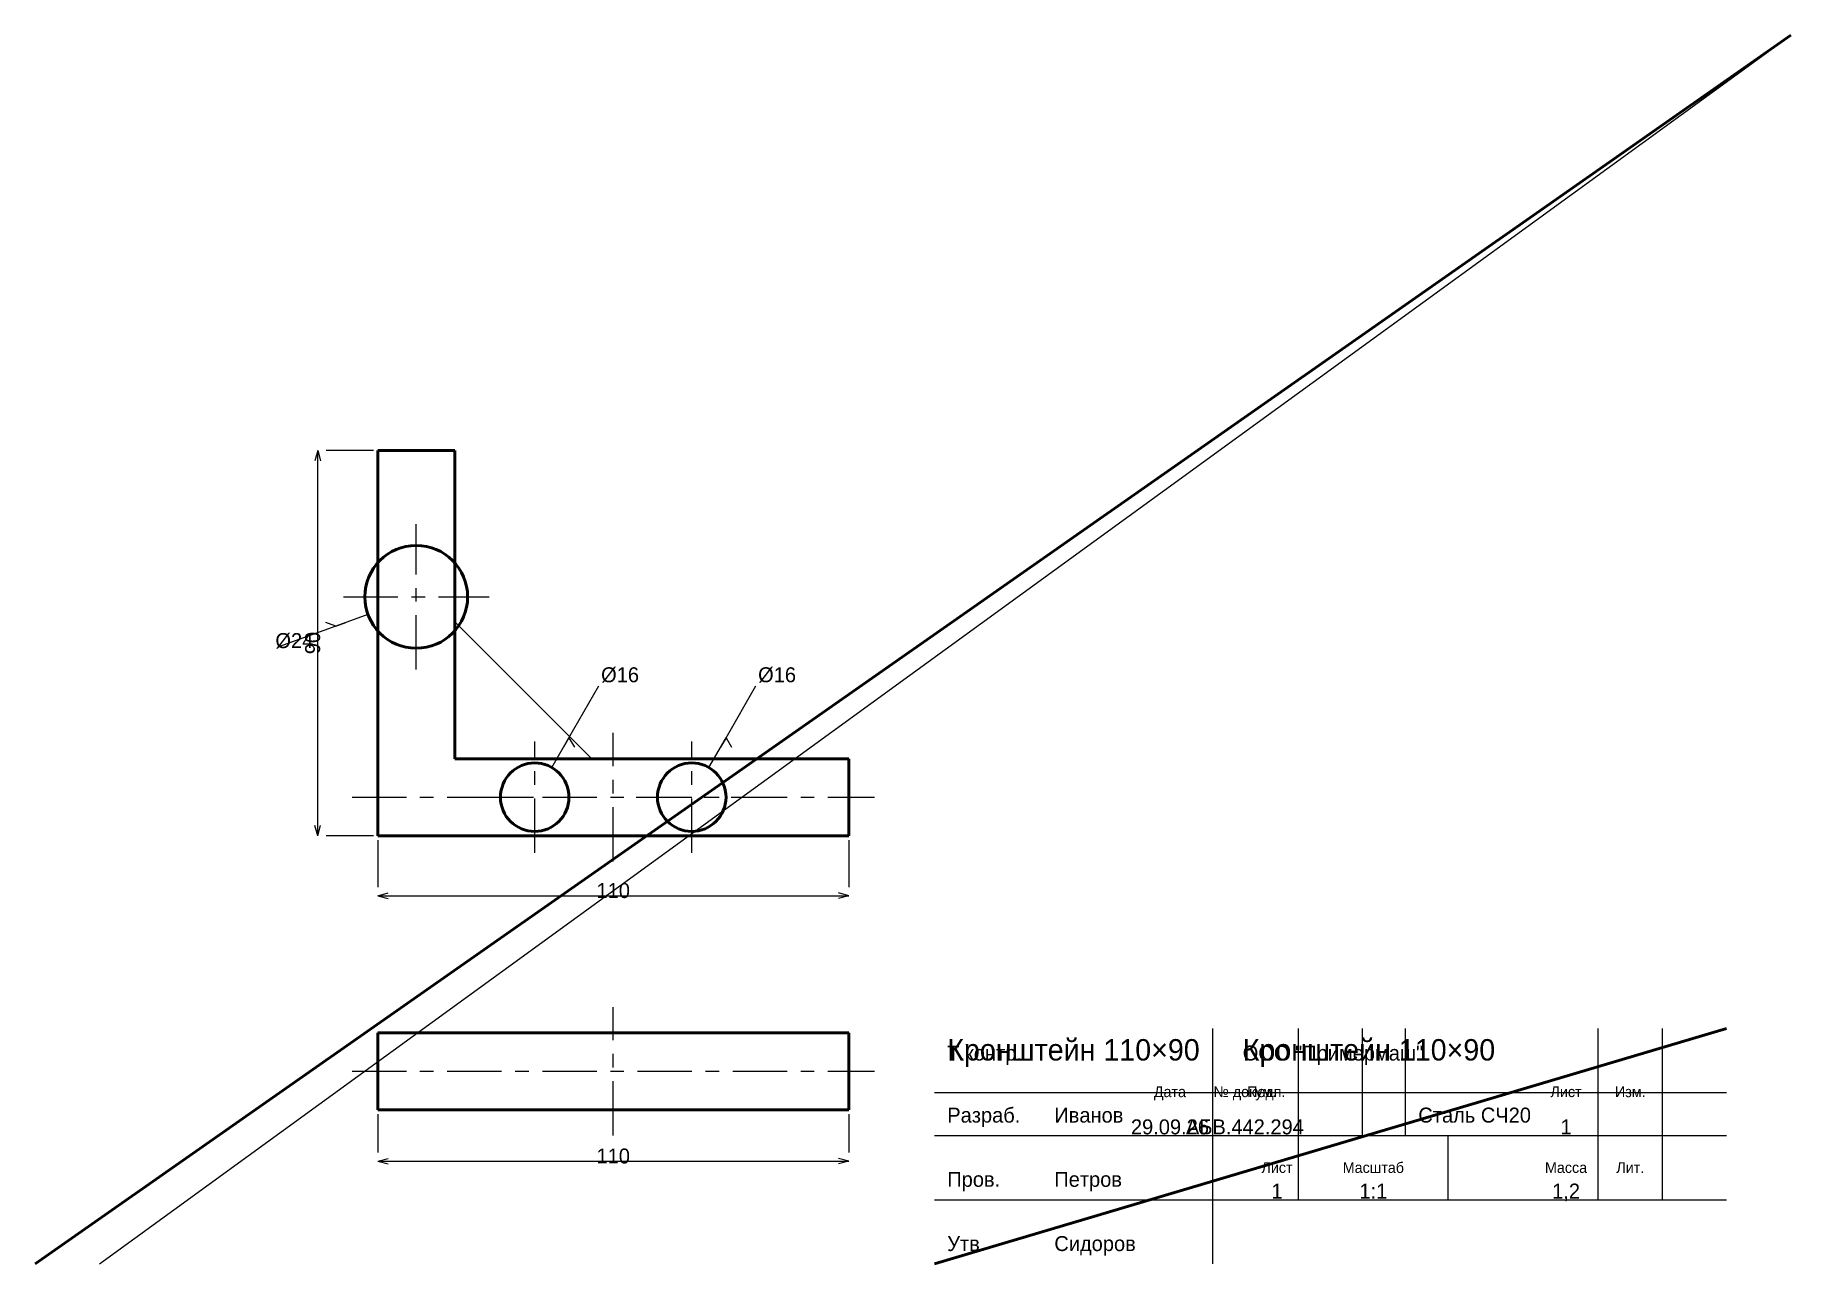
# Model space of a CAD drawing. Header units: millimetres. Extents: x 5 to 415, y 5 to 292.
import ezdxf
from ezdxf.enums import TextEntityAlignment as Align

# ---------------------------------------------------------------- set-up
doc = ezdxf.new("R2010")
doc.units = ezdxf.units.MM
doc.linetypes.add('CENTER', pattern=[22.225, 12.7, -3.175, 3.175, -3.175])
doc.linetypes.add('DASHED', pattern=[9, 6, -3])
for name, color, linetype, lineweight in [('AXIS', 7, 'CENTER', 25), ('DIMS', 7, 'CONTINUOUS', 25), ('MAIN', 7, 'CONTINUOUS', 50), ('TEXT', 7, 'CONTINUOUS', 25), ('THIN', 7, 'CONTINUOUS', 25)]:
    doc.layers.add(name, color=color, linetype=linetype, lineweight=lineweight)

msp = doc.modelspace()

# ---------------------------------------------------------------- linework, layer by layer
at = {"layer": 'AXIS', "linetype": 'CENTER', "lineweight": 25}
for p, q in [((94, 143.8), (94, 177.8)), ((77, 160.8), (111, 160.8)), ((140, 99), (140, 129)), ((121.667, 101), (121.667, 127)), ((158.333, 101), (158.333, 127)), ((79, 114), (201, 114)), ((108.667, 114), (134.667, 114)), ((145.333, 114), (171.333, 114)), ((140, 35), (140, 65)), ((79, 50), (201, 50))]:
    msp.add_line(p, q, dxfattribs=at)
at = {"layer": 'DIMS', "linetype": 'CONTINUOUS', "lineweight": 25}
for p, q in [((71, 195), (70.353, 192.585)), ((71, 105), (71, 195)), ((71, 195), (71.647, 192.585)), ((84, 195), (73, 195)), ((82.724, 156.696), (75.206, 153.96)), ((75.206, 153.96), (62.05, 149.171)), ((75.206, 153.96), (72.857, 154.815)), ((75.206, 153.96), (77.555, 154.815)), ((129.667, 127.856), (136.667, 139.981)), ((166.333, 127.856), (173.333, 139.981)), ((125.667, 120.928), (129.667, 127.856)), ((129.667, 127.856), (128.417, 125.691)), ((129.667, 127.856), (130.917, 125.691)), ((162.333, 120.928), (166.333, 127.856)), ((166.333, 127.856), (165.083, 125.691)), ((166.333, 127.856), (167.583, 125.691)), ((71, 105), (70.353, 107.415)), ((71, 105), (71.647, 107.415)), ((84, 105), (73, 105)), ((85, 104), (85, 93)), ((195, 104), (195, 93)), ((85, 91), (87.415, 91.647)), ((85, 91), (195, 91)), ((85, 91), (87.415, 90.353)), ((195, 91), (192.585, 91.647)), ((195, 91), (192.585, 90.353)), ((85, 40), (85, 31)), ((195, 40), (195, 31)), ((85, 29), (87.415, 29.647)), ((85, 29), (195, 29)), ((85, 29), (87.415, 28.353)), ((195, 29), (192.585, 29.647)), ((195, 29), (192.585, 28.353))]:
    msp.add_line(p, q, dxfattribs=at)
at = {"layer": 'MAIN', "linetype": 'CONTINUOUS', "lineweight": 50}
for p, q in [((5, 5), (415, 292)), ((103, 195), (85, 195)), ((85, 195), (85, 105)), ((103, 123), (103, 195)), ((195, 123), (103, 123)), ((195, 105), (195, 123)), ((85, 105), (195, 105)), ((85, 59), (195, 59)), ((85, 41), (85, 59)), ((195, 41), (195, 59)), ((215, 5), (400, 60)), ((85, 41), (195, 41))]:
    msp.add_line(p, q, dxfattribs=at)
for centre, radius in [((94, 160.8), 12), ((121.667, 114), 8), ((158.333, 114), 8)]:
    msp.add_circle(centre, radius, dxfattribs=at)
at = {"layer": 'THIN', "linetype": 'CONTINUOUS', "lineweight": 25}
for p, q in [((20, 5), (415, 292)), ((135, 123), (103, 155)), ((103, 123), (135, 123)), ((280, 5), (280, 60)), ((300, 35), (300, 60)), ((315, 35), (315, 60)), ((325, 35), (325, 60)), ((370, 35), (370, 60)), ((385, 35), (385, 60)), ((215, 45), (400, 45)), ((215, 35), (400, 35)), ((300, 20), (300, 35)), ((335, 20), (335, 35)), ((370, 20), (370, 35)), ((385, 20), (385, 35)), ((215, 20), (400, 20))]:
    msp.add_line(p, q, dxfattribs=at)
at = {"layer": 'THIN', "linetype": 'DASHED', "lineweight": 25}
for p, q in [((113.667, 59), (129.667, 59)), ((150.333, 59), (166.333, 59))]:
    msp.add_line(p, q, dxfattribs=at)

# ---------------------------------------------------------------- texts
at = {"layer": 'DIMS', "linetype": 'CONTINUOUS', "lineweight": 25}
for s, p in [('%%c24', (61.111, 148.829)), ('%%c16', (137.167, 140.847)), ('%%c16', (173.833, 140.847))]:
    msp.add_text(s, height=3.5, dxfattribs=at).set_placement(p)
msp.add_text('90', height=3.5, rotation=90, dxfattribs=at).set_placement((69.8, 150), align=Align.MIDDLE_CENTER)
for p in [(140, 92.2), (140, 30.2)]:
    msp.add_text('110', height=3.5, dxfattribs=at).set_placement(p, align=Align.MIDDLE_CENTER)
at = {"layer": 'TEXT', "linetype": 'CONTINUOUS', "lineweight": 25}
for s, height, p in [('Кронштейн 110×90', 5, (218, 52.5)), ('Кронштейн 110×90', 5, (287, 52.5)), ('Т.контр.', 3.5, (218, 52.5)), ('ООО "Примермаш"', 3.5, (287, 52.5)), ('Разраб.', 3.5, (218, 38)), ('Иванов', 3.5, (243, 38)), ('Сталь СЧ20', 3.5, (328, 38)), ('Пров.', 3.5, (218, 23)), ('Петров', 3.5, (243, 23)), ('Утв.', 3.5, (218, 8)), ('Сидоров', 3.5, (243, 8))]:
    msp.add_text(s, height=height, dxfattribs=at).set_placement(p)
for s, height, p in [('Дата', 2.5, (270, 45.2)), ('№ докум.', 2.5, (287.5, 45.2)), ('Подп.', 2.5, (292.5, 45.2)), ('Лист', 2.5, (362.5, 45.2)), ('Изм.', 2.5, (377.5, 45.2)), ('29.09.26', 3.5, (270, 37)), ('АБВ.442.294', 3.5, (287.5, 37)), ('1', 3.5, (362.5, 37)), ('Лист', 2.5, (295, 27.5)), ('Масштаб', 2.5, (317.5, 27.5)), ('Масса', 2.5, (362.5, 27.5)), ('Лит.', 2.5, (377.5, 27.5)), ('1', 3.5, (295, 22)), ('1:1', 3.5, (317.5, 22)), ('1,2', 3.5, (362.5, 22))]:
    msp.add_text(s, height=height, dxfattribs=at).set_placement(p, align=Align.MIDDLE_CENTER)

doc.saveas('drawing.dxf')
